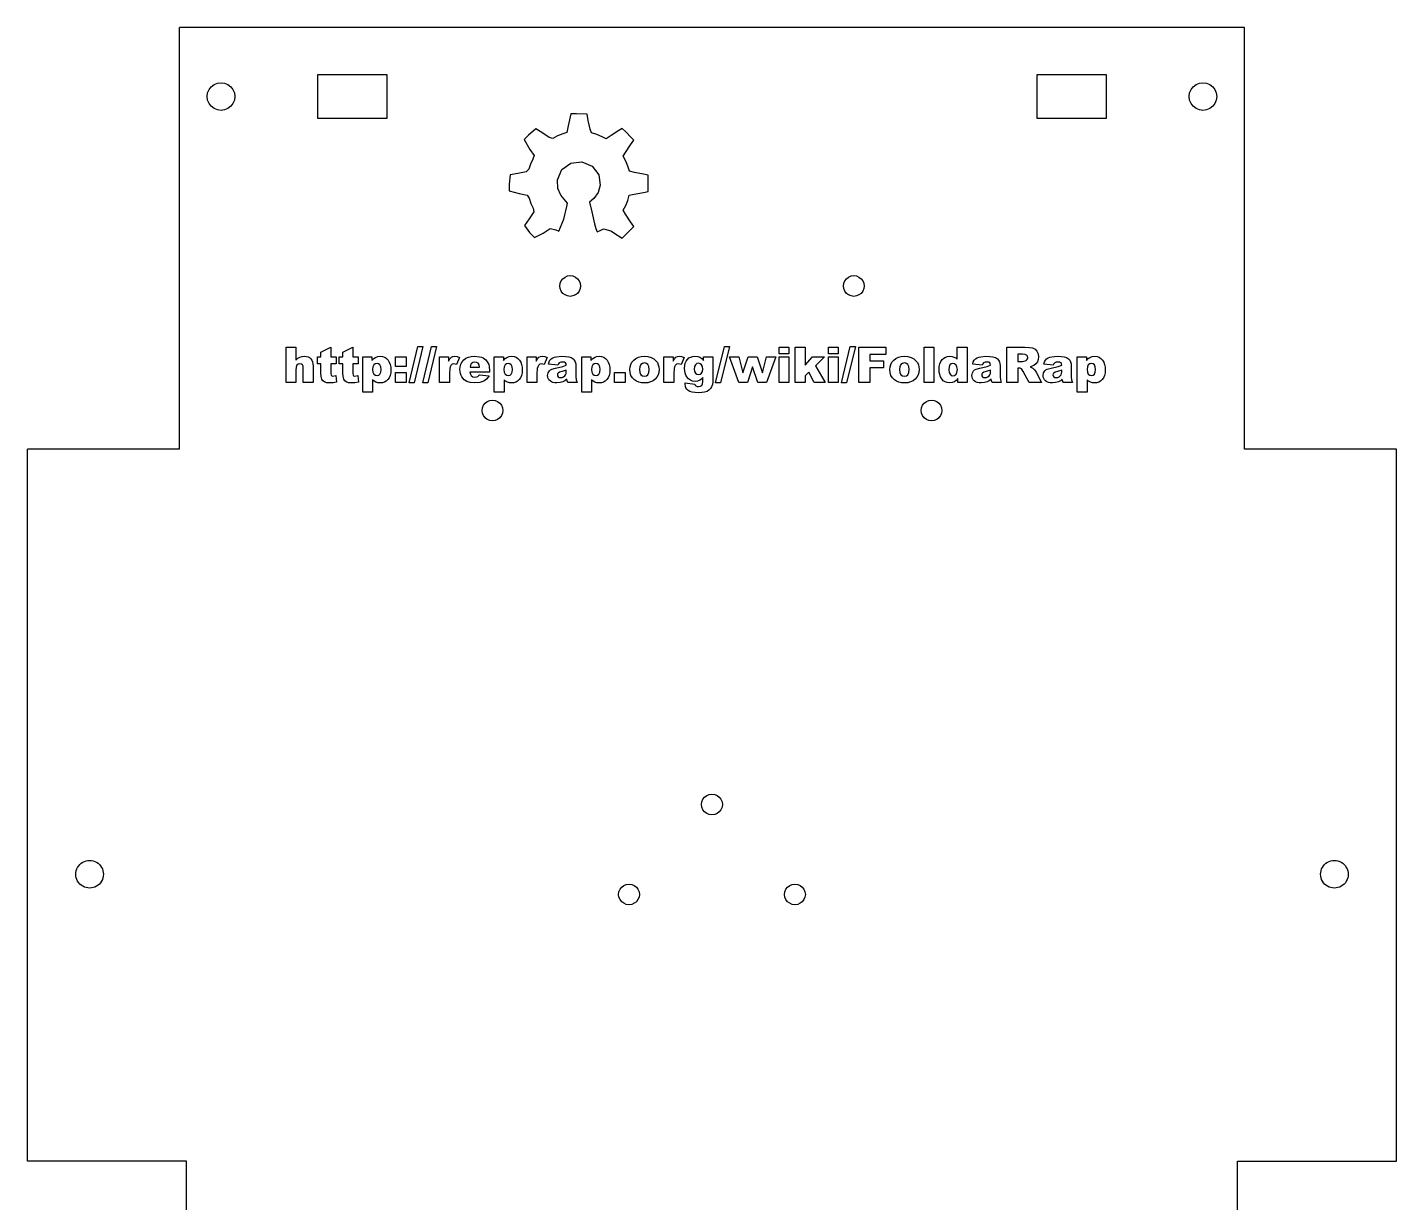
# Model space of a CAD drawing. Extents: x -358 to 339, y -165 to 175.
# Drawn here: x 140.5 to 338.5, y 4.8 to 174.8 of the extents above; entities that cross this region are included whole.
import ezdxf

# ---------------------------------------------------------------- set-up
doc = ezdxf.new("R2010")
doc.units = 0
doc.header["$MEASUREMENT"] = 0
doc.layers.get('0').update_dxf_attribs({"linetype": 'CONTINUOUS'})

msp = doc.modelspace()

# ---------------------------------------------------------------- linework, layer by layer
for p, q in [((316.53, 174.83), (162.53, 174.83)), ((162.53, 113.83), (162.53, 174.83)), ((316.53, 113.83), (316.53, 174.83)), ((167.12, 166.25), (167.53, 166.56)), ((167.53, 166.56), (168.01, 166.76)), ((168.01, 166.76), (168.53, 166.83)), ((168.53, 166.83), (169.05, 166.76)), ((169.05, 166.76), (169.53, 166.56)), ((169.53, 166.56), (169.95, 166.25)), ((182.53, 161.63), (182.53, 168.03)), ((182.53, 168.03), (192.53, 168.03)), ((192.53, 168.03), (192.53, 161.63)), ((286.53, 168.03), (296.53, 168.03)), ((286.53, 161.63), (286.53, 168.03)), ((296.53, 168.03), (296.53, 161.63)), ((309.12, 166.25), (309.53, 166.56)), ((309.53, 166.56), (310.01, 166.76)), ((310.01, 166.76), (310.53, 166.83)), ((310.53, 166.83), (311.05, 166.76)), ((311.05, 166.76), (311.53, 166.56)), ((311.53, 166.56), (311.95, 166.25)), ((166.53, 164.83), (166.6, 165.35)), ((166.6, 164.31), (166.53, 164.83)), ((166.6, 165.35), (166.8, 165.83)), ((166.8, 165.83), (167.12, 166.25)), ((169.95, 166.25), (170.26, 165.83)), ((170.26, 165.83), (170.46, 165.35)), ((170.46, 165.35), (170.53, 164.83)), ((170.53, 164.83), (170.46, 164.31)), ((308.53, 164.83), (308.6, 165.35)), ((308.6, 164.31), (308.53, 164.83)), ((308.6, 165.35), (308.8, 165.83)), ((308.8, 165.83), (309.12, 166.25)), ((311.95, 166.25), (312.26, 165.83)), ((312.26, 165.83), (312.46, 165.35)), ((312.46, 165.35), (312.53, 164.83)), ((312.53, 164.83), (312.46, 164.31)), ((166.8, 163.83), (166.6, 164.31)), ((167.12, 163.42), (166.8, 163.83)), ((167.53, 163.1), (167.12, 163.42)), ((168.01, 162.9), (167.53, 163.1)), ((168.53, 162.83), (168.01, 162.9)), ((169.05, 162.9), (168.53, 162.83)), ((169.53, 163.1), (169.05, 162.9)), ((169.95, 163.42), (169.53, 163.1)), ((170.26, 163.83), (169.95, 163.42)), ((170.46, 164.31), (170.26, 163.83)), ((308.8, 163.83), (308.6, 164.31)), ((309.12, 163.42), (308.8, 163.83)), ((309.53, 163.1), (309.12, 163.42)), ((310.01, 162.9), (309.53, 163.1)), ((310.53, 162.83), (310.01, 162.9)), ((311.05, 162.9), (310.53, 162.83)), ((311.53, 163.1), (311.05, 162.9)), ((311.95, 163.42), (311.53, 163.1)), ((312.26, 163.83), (311.95, 163.42)), ((312.46, 164.31), (312.26, 163.83)), ((192.53, 161.63), (182.53, 161.63)), ((218.73, 160.61), (218.54, 159.65)), ((219.1, 162.33), (218.73, 160.61)), ((219.92, 162.33), (219.1, 162.33)), ((221.46, 162.29), (219.92, 162.33)), ((221.64, 161.38), (221.46, 162.29)), ((221.89, 160.1), (221.64, 161.38)), ((296.53, 161.63), (286.53, 161.63)), ((213, 159.22), (212.36, 158.59)), ((212.36, 158.59), (213.21, 157.19)), ((214.06, 160.18), (213, 159.22)), ((214.91, 159.61), (214.06, 160.18)), ((215.97, 158.9), (214.91, 159.61)), ((216.5, 158.78), (215.97, 158.9)), ((217.2, 159.14), (216.5, 158.78)), ((217.94, 159.43), (217.2, 159.14)), ((218.54, 159.65), (217.94, 159.43)), ((222.13, 159.56), (221.89, 160.1)), ((222.9, 159.32), (222.13, 159.56)), ((223.63, 159.01), (222.9, 159.32)), ((224.23, 158.69), (223.63, 159.01)), ((224.96, 159.18), (224.23, 158.69)), ((226.06, 159.91), (224.96, 159.18)), ((226.53, 160.22), (226.06, 159.91)), ((227.05, 159.7), (226.53, 160.22)), ((227.85, 158.9), (227.05, 159.7)), ((227.75, 157.85), (228.21, 158.53)), ((228.21, 158.53), (227.85, 158.9)), ((213.21, 157.19), (213.81, 156.3)), ((226.69, 156.18), (227.01, 156.74)), ((227.01, 156.74), (227.75, 157.85)), ((213.28, 155.05), (213.03, 154.3)), ((213.61, 155.77), (213.28, 155.05)), ((213.81, 156.3), (213.61, 155.77)), ((217.83, 154.25), (219.1, 155.19)), ((219.1, 155.19), (220.73, 155.38)), ((220.73, 155.38), (222.19, 154.75)), ((222.19, 154.75), (223.15, 153.5)), ((227.06, 155.48), (226.69, 156.18)), ((227.36, 154.75), (227.06, 155.48)), ((227.58, 154.01), (227.36, 154.75)), ((210.34, 153.49), (210.21, 152.17)), ((211.43, 153.7), (210.34, 153.49)), ((212.65, 153.94), (211.43, 153.7)), ((213.03, 154.3), (212.65, 153.94)), ((217.18, 152.79), (217.83, 154.25)), ((217.24, 151.52), (217.18, 152.79)), ((223.15, 153.5), (223.38, 152)), ((228.34, 153.86), (227.58, 154.01)), ((229.65, 153.6), (228.34, 153.86)), ((230.32, 153.47), (229.65, 153.6)), ((230.32, 152.83), (230.32, 153.47)), ((230.32, 151.69), (230.32, 152.83)), ((210.21, 152.17), (210.21, 151.2)), ((210.21, 151.2), (211.67, 150.79)), ((211.67, 150.79), (212.8, 150.56)), ((212.8, 150.56), (213.08, 150.11)), ((217.68, 150.54), (217.24, 151.52)), ((218.66, 149.42), (217.68, 150.54)), ((223.08, 150.94), (222.46, 150.07)), ((223.38, 152), (223.08, 150.94)), ((227.35, 149.8), (227.57, 150.54)), ((227.57, 150.54), (228.3, 150.69)), ((228.3, 150.69), (229.61, 150.95)), ((229.61, 150.95), (230.32, 151.09)), ((230.32, 151.09), (230.32, 151.69)), ((213.08, 150.11), (213.35, 149.37)), ((213.35, 149.37), (213.69, 148.66)), ((213.69, 148.66), (213.75, 148.16)), ((218.1, 147.07), (218.54, 148.92)), ((218.54, 148.92), (218.66, 149.42)), ((222.46, 150.07), (221.8, 149.56)), ((221.8, 149.56), (222.14, 148.14)), ((226.68, 148.38), (227.05, 149.07)), ((227.05, 149.07), (227.35, 149.8)), ((213.09, 147.16), (212.43, 146.17)), ((213.75, 148.16), (213.09, 147.16)), ((217.4, 145.35), (218.1, 147.07)), ((222.14, 148.14), (222.56, 146.42)), ((227.02, 147.8), (226.68, 148.38)), ((227.77, 146.69), (227.02, 147.8)), ((228.22, 146.02), (227.77, 146.69)), ((212.43, 146.17), (213.15, 145.17)), ((213.15, 145.17), (213.87, 144.45)), ((213.87, 144.45), (215.13, 145.07)), ((215.13, 145.07), (216.14, 145.75)), ((216.14, 145.75), (216.96, 145.55)), ((216.96, 145.55), (217.4, 145.35)), ((222.56, 146.42), (222.72, 145.75)), ((222.72, 145.75), (222.91, 145.26)), ((222.91, 145.26), (223.37, 145.45)), ((223.37, 145.45), (223.82, 145.67)), ((223.82, 145.67), (224.92, 145.4)), ((224.92, 145.4), (226.03, 144.66)), ((226.03, 144.66), (226.54, 144.33)), ((226.54, 144.33), (227.04, 144.83)), ((227.04, 144.83), (227.84, 145.63)), ((227.84, 145.63), (228.22, 146.02)), ((217.97, 138.48), (218.28, 138.72)), ((218.28, 138.72), (218.64, 138.87)), ((218.64, 138.87), (219.03, 138.92)), ((219.03, 138.92), (219.42, 138.87)), ((219.42, 138.87), (219.78, 138.72)), ((219.78, 138.72), (220.09, 138.48)), ((258.97, 138.48), (259.28, 138.72)), ((259.28, 138.72), (259.64, 138.87)), ((259.64, 138.87), (260.03, 138.92)), ((260.03, 138.92), (260.42, 138.87)), ((260.42, 138.87), (260.78, 138.72)), ((260.78, 138.72), (261.09, 138.48)), ((217.53, 137.42), (217.58, 137.81)), ((217.58, 137.04), (217.53, 137.42)), ((217.58, 137.81), (217.73, 138.17)), ((217.73, 136.67), (217.58, 137.04)), ((217.73, 138.17), (217.97, 138.48)), ((217.97, 136.36), (217.73, 136.67)), ((220.09, 138.48), (220.33, 138.17)), ((220.33, 136.67), (220.09, 136.36)), ((220.33, 138.17), (220.48, 137.81)), ((220.48, 137.04), (220.33, 136.67)), ((220.48, 137.81), (220.53, 137.42)), ((220.53, 137.42), (220.48, 137.04)), ((258.53, 137.42), (258.58, 137.81)), ((258.58, 137.04), (258.53, 137.42)), ((258.58, 137.81), (258.73, 138.17)), ((258.73, 136.67), (258.58, 137.04)), ((258.73, 138.17), (258.97, 138.48)), ((258.97, 136.36), (258.73, 136.67)), ((261.09, 138.48), (261.33, 138.17)), ((261.33, 136.67), (261.09, 136.36)), ((261.33, 138.17), (261.48, 137.81)), ((261.48, 137.04), (261.33, 136.67)), ((261.48, 137.81), (261.53, 137.42)), ((261.53, 137.42), (261.48, 137.04)), ((218.28, 136.13), (217.97, 136.36)), ((218.64, 135.98), (218.28, 136.13)), ((219.03, 135.92), (218.64, 135.98)), ((219.42, 135.98), (219.03, 135.92)), ((219.78, 136.13), (219.42, 135.98)), ((220.09, 136.36), (219.78, 136.13)), ((259.28, 136.13), (258.97, 136.36)), ((259.64, 135.98), (259.28, 136.13)), ((260.03, 135.92), (259.64, 135.98)), ((260.42, 135.98), (260.03, 135.92)), ((260.78, 136.13), (260.42, 135.98)), ((261.09, 136.36), (260.78, 136.13)), ((177.95, 128.58), (179.36, 128.58)), ((177.95, 123.48), (177.95, 128.58)), ((179.36, 128.58), (179.36, 126.7)), ((179.36, 126.7), (179.65, 126.96)), ((179.65, 126.96), (179.94, 127.13)), ((179.94, 127.13), (180.25, 127.23)), ((180.25, 127.23), (180.61, 127.26)), ((180.61, 127.26), (180.89, 127.24)), ((180.89, 127.24), (181.13, 127.17)), ((181.13, 127.17), (181.34, 127.06)), ((181.34, 127.06), (181.52, 126.91)), ((181.52, 126.91), (181.67, 126.71)), ((182.47, 126.14), (182.47, 127.18)), ((182.47, 127.18), (182.99, 127.18)), ((182.99, 127.86), (184.41, 128.58)), ((182.99, 127.18), (182.99, 127.86)), ((184.41, 128.58), (184.41, 127.18)), ((184.41, 127.18), (185.19, 127.18)), ((185.19, 127.18), (185.19, 126.14)), ((185.63, 126.14), (185.63, 127.18)), ((185.63, 127.18), (186.15, 127.18)), ((186.15, 127.86), (187.57, 128.58)), ((186.15, 127.18), (186.15, 127.86)), ((187.57, 128.58), (187.57, 127.18)), ((187.57, 127.18), (188.35, 127.18)), ((188.35, 127.18), (188.35, 126.14)), ((189.03, 122.08), (189.03, 127.18)), ((189.03, 127.18), (190.36, 127.18)), ((190.36, 127.18), (190.36, 126.63)), ((190.36, 126.63), (190.62, 126.92)), ((190.62, 126.92), (190.86, 127.1)), ((190.86, 127.1), (191.19, 127.22)), ((191.19, 127.22), (191.55, 127.26)), ((191.55, 127.26), (191.9, 127.23)), ((191.9, 127.23), (192.2, 127.12)), ((192.2, 127.12), (192.47, 126.94)), ((192.47, 126.94), (192.69, 126.69)), ((193.78, 127.18), (195.29, 127.18)), ((193.78, 125.76), (193.78, 127.18)), ((195.29, 127.18), (195.29, 125.76)), ((195.73, 123.4), (197, 128.67)), ((197.72, 128.67), (196.44, 123.4)), ((197, 128.67), (197.72, 128.67)), ((197.71, 123.4), (198.98, 128.67)), ((199.7, 128.67), (198.42, 123.4)), ((198.98, 128.67), (199.7, 128.67)), ((200.12, 127.18), (201.45, 127.18)), ((200.12, 123.48), (200.12, 127.18)), ((201.45, 127.18), (201.45, 126.57)), ((201.45, 126.57), (201.64, 126.9)), ((201.64, 126.9), (201.84, 127.11)), ((201.84, 127.11), (202.07, 127.22)), ((202.07, 127.22), (202.35, 127.26)), ((202.35, 127.26), (202.67, 127.21)), ((203.03, 127.07), (202.59, 126.06)), ((202.67, 127.21), (203.03, 127.07)), ((203.41, 126.44), (203.65, 126.73)), ((203.65, 126.73), (203.95, 126.96)), ((203.95, 126.96), (204.31, 127.13)), ((204.31, 127.13), (204.72, 127.23)), ((204.72, 127.23), (205.18, 127.26)), ((205.18, 127.26), (205.89, 127.2)), ((205.89, 127.2), (206.18, 127.13)), ((206.18, 127.13), (206.43, 127.02)), ((206.43, 127.02), (206.84, 126.73)), ((206.84, 126.73), (207.13, 126.33)), ((208.03, 122.08), (208.03, 127.18)), ((208.03, 127.18), (209.36, 127.18)), ((209.36, 127.18), (209.36, 126.63)), ((209.36, 126.63), (209.62, 126.92)), ((209.62, 126.92), (209.86, 127.1)), ((209.86, 127.1), (210.19, 127.22)), ((210.19, 127.22), (210.55, 127.26)), ((210.55, 127.26), (210.9, 127.23)), ((210.9, 127.23), (211.2, 127.12)), ((211.2, 127.12), (211.47, 126.94)), ((211.47, 126.94), (211.69, 126.69)), ((212.79, 127.18), (214.12, 127.18)), ((212.79, 123.48), (212.79, 127.18)), ((214.12, 127.18), (214.12, 126.57)), ((214.12, 126.57), (214.31, 126.9)), ((214.31, 126.9), (214.51, 127.11)), ((214.51, 127.11), (214.74, 127.22)), ((214.74, 127.22), (215.01, 127.26)), ((215.01, 127.26), (215.34, 127.21)), ((215.7, 127.07), (215.26, 126.06)), ((215.34, 127.21), (215.7, 127.07)), ((216.1, 126.68), (216.27, 126.87)), ((216.27, 126.87), (216.51, 127.04)), ((216.51, 127.04), (216.74, 127.13)), ((216.74, 127.13), (217.05, 127.2)), ((217.05, 127.2), (217.79, 127.26)), ((217.79, 127.26), (218.36, 127.24)), ((218.36, 127.24), (218.81, 127.19)), ((218.81, 127.19), (219.16, 127.08)), ((219.16, 127.08), (219.45, 126.89)), ((219.45, 126.89), (219.61, 126.7)), ((220.7, 122.08), (220.7, 127.18)), ((220.7, 127.18), (222.02, 127.18)), ((222.02, 127.18), (222.02, 126.63)), ((222.02, 126.63), (222.29, 126.92)), ((222.29, 126.92), (222.53, 127.1)), ((222.53, 127.1), (222.85, 127.22)), ((222.85, 127.22), (223.21, 127.26)), ((223.21, 127.26), (223.56, 127.23)), ((223.56, 127.23), (223.87, 127.12)), ((223.87, 127.12), (224.13, 126.94)), ((224.13, 126.94), (224.36, 126.69)), ((228.21, 126.71), (228.52, 126.95)), ((228.52, 126.95), (228.88, 127.12)), ((228.88, 127.12), (229.29, 127.23)), ((229.29, 127.23), (229.75, 127.26)), ((229.75, 127.26), (230.27, 127.22)), ((230.27, 127.22), (230.73, 127.1)), ((230.73, 127.1), (231.11, 126.9)), ((231.11, 126.9), (231.43, 126.62)), ((232.58, 127.18), (233.91, 127.18)), ((232.58, 123.48), (232.58, 127.18)), ((233.91, 127.18), (233.91, 126.57)), ((233.91, 126.57), (234.1, 126.9)), ((234.1, 126.9), (234.3, 127.11)), ((234.3, 127.11), (234.53, 127.22)), ((234.53, 127.22), (234.8, 127.26)), ((234.8, 127.26), (235.13, 127.21)), ((235.49, 127.07), (235.05, 126.06)), ((235.13, 127.21), (235.49, 127.07)), ((235.79, 126.56), (235.97, 126.81)), ((235.97, 126.81), (236.2, 127.01)), ((236.2, 127.01), (236.45, 127.15)), ((236.45, 127.15), (236.74, 127.23)), ((236.74, 127.23), (237.07, 127.26)), ((237.07, 127.26), (237.46, 127.22)), ((237.46, 127.22), (237.78, 127.12)), ((237.78, 127.12), (238.05, 126.92)), ((238.05, 126.92), (238.3, 126.63)), ((238.3, 127.18), (239.63, 127.18)), ((238.3, 126.63), (238.3, 127.18)), ((239.63, 127.18), (239.63, 123.69)), ((240.06, 123.4), (241.33, 128.67)), ((242.05, 128.67), (240.77, 123.4)), ((241.33, 128.67), (242.05, 128.67)), ((242.05, 127.18), (243.42, 127.18)), ((243.42, 123.48), (242.05, 127.18)), ((243.42, 127.18), (244.01, 124.85)), ((244.01, 124.85), (244.76, 127.18)), ((244.76, 127.18), (246.04, 127.18)), ((246.04, 127.18), (246.82, 124.85)), ((246.82, 124.85), (247.41, 127.18)), ((247.41, 127.18), (248.77, 127.18)), ((248.77, 127.18), (247.41, 123.48)), ((249.24, 128.58), (250.65, 128.58)), ((249.24, 127.62), (249.24, 128.58)), ((250.65, 127.62), (249.24, 127.62)), ((249.24, 127.18), (250.65, 127.18)), ((249.24, 123.48), (249.24, 127.18)), ((250.65, 128.58), (250.65, 127.62)), ((250.65, 127.18), (250.65, 123.48)), ((251.56, 128.58), (253.01, 128.58)), ((251.56, 123.48), (251.56, 128.58)), ((253.01, 128.58), (253.01, 125.95)), ((253.01, 125.95), (254.06, 127.18)), ((254.06, 127.18), (255.81, 127.18)), ((255.81, 127.18), (254.48, 125.88)), ((256.36, 128.58), (257.78, 128.58)), ((256.36, 127.62), (256.36, 128.58)), ((257.78, 127.62), (256.36, 127.62)), ((256.36, 127.18), (257.78, 127.18)), ((256.36, 123.48), (256.36, 127.18)), ((257.78, 128.58), (257.78, 127.62)), ((257.78, 127.18), (257.78, 123.48)), ((258.26, 123.4), (259.53, 128.67)), ((260.26, 128.67), (258.97, 123.4)), ((259.53, 128.67), (260.26, 128.67)), ((260.76, 128.58), (264.66, 128.58)), ((260.76, 123.48), (260.76, 128.58)), ((264.66, 127.49), (262.35, 127.49)), ((262.35, 127.49), (262.35, 126.6)), ((264.66, 128.58), (264.66, 127.49)), ((265.81, 126.71), (266.12, 126.95)), ((266.12, 126.95), (266.48, 127.12)), ((266.48, 127.12), (266.89, 127.23)), ((266.89, 127.23), (267.35, 127.26)), ((267.35, 127.26), (267.87, 127.22)), ((267.87, 127.22), (268.33, 127.1)), ((268.33, 127.1), (268.71, 126.9)), ((268.71, 126.9), (269.03, 126.62)), ((270.22, 128.58), (271.63, 128.58)), ((270.22, 123.48), (270.22, 128.58)), ((271.63, 128.58), (271.63, 123.48)), ((272.61, 126.5), (272.8, 126.77)), ((272.8, 126.77), (273.04, 126.99)), ((273.04, 126.99), (273.3, 127.14)), ((273.3, 127.14), (273.6, 127.23)), ((273.6, 127.23), (273.92, 127.26)), ((273.92, 127.26), (274.24, 127.23)), ((274.24, 127.23), (274.52, 127.15)), ((274.52, 127.15), (274.77, 127.01)), ((274.77, 127.01), (275, 126.82)), ((275, 126.82), (275, 128.58)), ((275, 128.58), (276.43, 128.58)), ((276.43, 128.58), (276.43, 123.48)), ((277.45, 126.68), (277.63, 126.87)), ((277.63, 126.87), (277.87, 127.04)), ((277.87, 127.04), (278.1, 127.13)), ((278.1, 127.13), (278.4, 127.2)), ((278.4, 127.2), (279.14, 127.26)), ((279.14, 127.26), (279.71, 127.24)), ((279.71, 127.24), (280.16, 127.19)), ((280.16, 127.19), (280.52, 127.08)), ((280.52, 127.08), (280.8, 126.89)), ((280.8, 126.89), (280.97, 126.7)), ((282.16, 123.48), (282.16, 128.58)), ((282.16, 128.58), (284.78, 128.58)), ((283.74, 127.55), (283.74, 126.52)), ((284.43, 127.55), (283.74, 127.55)), ((284.8, 127.52), (284.43, 127.55)), ((284.78, 128.58), (285.43, 128.55)), ((285.02, 127.42), (284.8, 127.52)), ((284.97, 126.64), (285.08, 126.75)), ((285.14, 127.26), (285.02, 127.42)), ((285.08, 126.75), (285.15, 126.88)), ((285.18, 127.04), (285.14, 127.26)), ((285.15, 126.88), (285.18, 127.04)), ((285.43, 128.55), (285.9, 128.46)), ((285.9, 128.46), (286.25, 128.28)), ((286.25, 128.28), (286.52, 127.99)), ((286.52, 127.99), (286.7, 127.62)), ((286.72, 126.77), (286.58, 126.44)), ((286.7, 127.62), (286.76, 127.17)), ((286.76, 127.17), (286.72, 126.77)), ((287.74, 126.68), (287.92, 126.87)), ((287.92, 126.87), (288.16, 127.04)), ((288.16, 127.04), (288.39, 127.13)), ((288.39, 127.13), (288.69, 127.2)), ((288.69, 127.2), (289.43, 127.26)), ((289.43, 127.26), (290.01, 127.24)), ((290.01, 127.24), (290.46, 127.19)), ((290.46, 127.19), (290.81, 127.08)), ((290.81, 127.08), (291.1, 126.89)), ((291.1, 126.89), (291.26, 126.7)), ((292.34, 122.08), (292.34, 127.18)), ((292.34, 127.18), (293.67, 127.18)), ((293.67, 127.18), (293.67, 126.63)), ((293.67, 126.63), (293.93, 126.92)), ((293.93, 126.92), (294.17, 127.1)), ((294.17, 127.1), (294.5, 127.22)), ((294.5, 127.22), (294.86, 127.26)), ((294.86, 127.26), (295.21, 127.23)), ((295.21, 127.23), (295.52, 127.12)), ((295.52, 127.12), (295.78, 126.94)), ((295.78, 126.94), (296.01, 126.69)), ((179.4, 125.68), (179.36, 125.26)), ((179.36, 125.26), (179.36, 123.48)), ((179.52, 125.96), (179.4, 125.68)), ((179.71, 126.1), (179.52, 125.96)), ((179.94, 126.15), (179.71, 126.1)), ((180.15, 126.12), (179.94, 126.15)), ((180.3, 126.01), (180.15, 126.12)), ((180.4, 125.81), (180.3, 126.01)), ((180.43, 125.52), (180.4, 125.81)), ((180.43, 123.48), (180.43, 125.52)), ((181.67, 126.71), (181.77, 126.46)), ((181.77, 126.46), (181.83, 126.17)), ((181.83, 126.17), (181.86, 125.83)), ((181.86, 125.83), (181.86, 123.48)), ((182.99, 126.14), (182.47, 126.14)), ((182.99, 124.84), (182.99, 126.14)), ((183.02, 124.31), (182.99, 124.84)), ((185.19, 126.14), (184.41, 126.14)), ((184.41, 126.14), (184.41, 124.83)), ((184.41, 124.83), (184.45, 124.52)), ((186.15, 126.14), (185.63, 126.14)), ((186.15, 124.84), (186.15, 126.14)), ((186.18, 124.31), (186.15, 124.84)), ((188.35, 126.14), (187.57, 126.14)), ((187.57, 126.14), (187.57, 124.83)), ((187.57, 124.83), (187.62, 124.52)), ((190.5, 125.73), (190.45, 125.32)), ((190.45, 125.32), (190.5, 124.94)), ((190.63, 126.01), (190.5, 125.73)), ((190.5, 124.94), (190.64, 124.67)), ((190.84, 126.17), (190.63, 126.01)), ((191.09, 126.22), (190.84, 126.17)), ((191.32, 126.17), (191.09, 126.22)), ((191.51, 126.01), (191.32, 126.17)), ((191.64, 125.74), (191.51, 126.01)), ((191.52, 124.66), (191.64, 124.94)), ((191.68, 125.35), (191.64, 125.74)), ((191.64, 124.94), (191.68, 125.35)), ((192.69, 126.69), (192.87, 126.39)), ((192.87, 126.39), (193, 126.06)), ((193.07, 124.86), (192.99, 124.48)), ((193, 126.06), (193.07, 125.69)), ((193.07, 125.69), (193.1, 125.29)), ((193.1, 125.29), (193.07, 124.86)), ((195.29, 125.76), (193.78, 125.76)), ((193.78, 124.9), (195.29, 124.9)), ((193.78, 123.48), (193.78, 124.9)), ((195.29, 124.9), (195.29, 123.48)), ((201.6, 125.47), (201.55, 124.72)), ((201.67, 125.74), (201.6, 125.47)), ((201.77, 125.93), (201.67, 125.74)), ((201.95, 126.1), (201.77, 125.93)), ((202.2, 126.16), (201.95, 126.1)), ((202.59, 126.06), (202.2, 126.16)), ((203.09, 125.32), (203.13, 125.74)), ((203.16, 124.75), (203.09, 125.32)), ((203.13, 125.74), (203.23, 126.11)), ((203.25, 124.5), (203.16, 124.75)), ((203.23, 126.11), (203.41, 126.44)), ((204.53, 124.98), (204.6, 124.68)), ((207.37, 124.98), (204.53, 124.98)), ((204.6, 125.95), (204.54, 125.66)), ((204.54, 125.66), (205.93, 125.66)), ((204.7, 126.16), (204.6, 125.95)), ((204.94, 126.36), (204.7, 126.16)), ((205.24, 126.42), (204.94, 126.36)), ((205.5, 126.38), (205.24, 126.42)), ((205.71, 126.25), (205.5, 126.38)), ((205.86, 126.01), (205.71, 126.25)), ((205.93, 125.66), (205.86, 126.01)), ((207.13, 126.33), (207.24, 126.08)), ((207.24, 126.08), (207.31, 125.8)), ((207.31, 125.8), (207.37, 125.14)), ((207.37, 125.14), (207.37, 124.98)), ((209.5, 125.73), (209.45, 125.32)), ((209.45, 125.32), (209.5, 124.94)), ((209.63, 126.01), (209.5, 125.73)), ((209.5, 124.94), (209.63, 124.67)), ((209.83, 126.17), (209.63, 126.01)), ((210.08, 126.22), (209.83, 126.17)), ((210.31, 126.17), (210.08, 126.22)), ((210.51, 126.01), (210.31, 126.17)), ((210.64, 125.74), (210.51, 126.01)), ((210.51, 124.66), (210.64, 124.94)), ((210.68, 125.35), (210.64, 125.74)), ((210.64, 124.94), (210.68, 125.35)), ((211.69, 126.69), (211.87, 126.39)), ((211.87, 126.39), (212, 126.06)), ((212.07, 124.86), (211.99, 124.48)), ((212, 126.06), (212.07, 125.69)), ((212.07, 125.69), (212.1, 125.29)), ((212.1, 125.29), (212.07, 124.86)), ((214.27, 125.47), (214.21, 124.72)), ((214.34, 125.74), (214.27, 125.47)), ((214.43, 125.93), (214.34, 125.74)), ((214.62, 126.1), (214.43, 125.93)), ((214.86, 126.16), (214.62, 126.1)), ((215.26, 126.06), (214.86, 126.16)), ((215.76, 124.46), (215.83, 124.84)), ((215.83, 124.84), (216.01, 125.15)), ((215.88, 126.12), (215.97, 126.44)), ((217.23, 125.98), (215.88, 126.12)), ((215.97, 126.44), (216.1, 126.68)), ((216.01, 125.15), (216.16, 125.28)), ((216.16, 125.28), (216.36, 125.39)), ((216.36, 125.39), (216.92, 125.56)), ((216.92, 125.56), (217.96, 125.78)), ((217.3, 124.83), (217.21, 124.7)), ((217.33, 126.18), (217.23, 125.98)), ((217.5, 124.94), (217.3, 124.83)), ((217.45, 126.31), (217.33, 126.18)), ((217.67, 126.39), (217.45, 126.31)), ((217.85, 125.05), (217.5, 124.94)), ((217.97, 126.42), (217.67, 126.39)), ((218.46, 125.24), (217.85, 125.05)), ((217.96, 125.78), (218.46, 125.95)), ((218.2, 126.39), (217.97, 126.42)), ((218.35, 126.32), (218.2, 126.39)), ((218.43, 126.17), (218.35, 126.32)), ((218.37, 124.58), (218.44, 124.77)), ((218.46, 125.95), (218.43, 126.17)), ((218.44, 124.77), (218.46, 125.01)), ((218.46, 125.01), (218.46, 125.24)), ((219.61, 126.7), (219.74, 126.45)), ((219.74, 126.45), (219.82, 126.17)), ((219.82, 126.17), (219.84, 125.9)), ((219.84, 125.9), (219.84, 124.27)), ((222.16, 125.73), (222.12, 125.32)), ((222.12, 125.32), (222.16, 124.94)), ((222.3, 126.01), (222.16, 125.73)), ((222.16, 124.94), (222.3, 124.67)), ((222.5, 126.17), (222.3, 126.01)), ((222.75, 126.22), (222.5, 126.17)), ((222.98, 126.17), (222.75, 126.22)), ((223.17, 126.01), (222.98, 126.17)), ((223.3, 125.74), (223.17, 126.01)), ((223.18, 124.66), (223.31, 124.94)), ((223.35, 125.35), (223.3, 125.74)), ((223.31, 124.94), (223.35, 125.35)), ((224.36, 126.69), (224.54, 126.39)), ((224.54, 126.39), (224.66, 126.06)), ((224.74, 124.86), (224.65, 124.48)), ((224.66, 126.06), (224.74, 125.69)), ((224.74, 125.69), (224.76, 125.29)), ((224.76, 125.29), (224.74, 124.86)), ((225.45, 124.9), (226.96, 124.9)), ((225.45, 123.48), (225.45, 124.9)), ((226.96, 124.9), (226.96, 123.48)), ((227.64, 125.32), (227.68, 125.72)), ((227.68, 124.89), (227.64, 125.32)), ((227.68, 125.72), (227.78, 126.09)), ((227.81, 124.5), (227.68, 124.89)), ((227.78, 126.09), (227.96, 126.42)), ((227.96, 126.42), (228.21, 126.71)), ((229.11, 125.75), (229.06, 125.32)), ((229.06, 125.32), (229.11, 124.89)), ((229.26, 126.05), (229.11, 125.75)), ((229.11, 124.89), (229.26, 124.59)), ((229.49, 126.23), (229.26, 126.05)), ((229.77, 126.29), (229.49, 126.23)), ((230.04, 126.23), (229.77, 126.29)), ((230.26, 126.05), (230.04, 126.23)), ((230.41, 125.76), (230.26, 126.05)), ((230.27, 124.59), (230.41, 124.89)), ((230.46, 125.34), (230.41, 125.76)), ((230.41, 124.89), (230.46, 125.34)), ((231.43, 126.62), (231.63, 126.34)), ((231.63, 126.34), (231.77, 126.04)), ((231.85, 124.93), (231.74, 124.57)), ((231.77, 126.04), (231.86, 125.71)), ((231.89, 125.34), (231.85, 124.93)), ((231.86, 125.71), (231.89, 125.34)), ((234.06, 125.47), (234, 124.72)), ((234.13, 125.74), (234.06, 125.47)), ((234.22, 125.93), (234.13, 125.74)), ((234.41, 126.1), (234.22, 125.93)), ((234.65, 126.16), (234.41, 126.1)), ((235.05, 126.06), (234.65, 126.16)), ((235.56, 125.49), (235.58, 125.9)), ((235.58, 125.14), (235.56, 125.49)), ((235.58, 125.9), (235.66, 126.25)), ((235.64, 124.81), (235.58, 125.14)), ((235.74, 124.53), (235.64, 124.81)), ((235.66, 126.25), (235.79, 126.56)), ((237.01, 125.78), (236.97, 125.39)), ((236.97, 125.39), (237.01, 125.04)), ((237.13, 126.04), (237.01, 125.78)), ((237.01, 125.04), (237.14, 124.79)), ((237.32, 126.19), (237.13, 126.04)), ((237.14, 124.79), (237.34, 124.65)), ((237.56, 126.24), (237.32, 126.19)), ((237.81, 126.18), (237.56, 126.24)), ((238.02, 126.02), (237.81, 126.18)), ((237.83, 124.65), (238.03, 124.8)), ((238.16, 125.76), (238.02, 126.02)), ((238.03, 124.8), (238.16, 125.05)), ((238.21, 125.4), (238.16, 125.76)), ((238.16, 125.05), (238.21, 125.4)), ((245.41, 125.71), (244.68, 123.48)), ((246.15, 123.48), (245.41, 125.71)), ((253.54, 124.96), (253.01, 124.44)), ((254.29, 123.48), (253.54, 124.96)), ((254.48, 125.88), (255.88, 123.48)), ((262.35, 126.6), (264.32, 126.6)), ((264.32, 125.57), (262.35, 125.57)), ((262.35, 125.57), (262.35, 123.48)), ((264.32, 126.6), (264.32, 125.57)), ((265.24, 125.32), (265.28, 125.72)), ((265.28, 124.89), (265.24, 125.32)), ((265.28, 125.72), (265.38, 126.09)), ((265.41, 124.5), (265.28, 124.89)), ((265.38, 126.09), (265.56, 126.42)), ((265.56, 126.42), (265.81, 126.71)), ((266.71, 125.75), (266.66, 125.32)), ((266.66, 125.32), (266.71, 124.89)), ((266.86, 126.05), (266.71, 125.75)), ((266.71, 124.89), (266.86, 124.59)), ((267.09, 126.23), (266.86, 126.05)), ((267.37, 126.29), (267.09, 126.23)), ((267.64, 126.23), (267.37, 126.29)), ((267.86, 126.05), (267.64, 126.23)), ((268.01, 125.76), (267.86, 126.05)), ((267.87, 124.59), (268.01, 124.89)), ((268.06, 125.34), (268.01, 125.76)), ((268.01, 124.89), (268.06, 125.34)), ((269.03, 126.62), (269.23, 126.34)), ((269.23, 126.34), (269.37, 126.04)), ((269.45, 124.93), (269.34, 124.57)), ((269.37, 126.04), (269.46, 125.71)), ((269.48, 125.34), (269.45, 124.93)), ((269.46, 125.71), (269.48, 125.34)), ((272.36, 125.37), (272.39, 125.8)), ((272.39, 124.97), (272.36, 125.37)), ((272.39, 125.8), (272.47, 126.18)), ((272.46, 124.61), (272.39, 124.97)), ((272.47, 126.18), (272.61, 126.5)), ((273.82, 125.72), (273.78, 125.31)), ((273.78, 125.31), (273.82, 124.92)), ((273.94, 126), (273.82, 125.72)), ((273.82, 124.92), (273.95, 124.65)), ((274.13, 126.15), (273.94, 126)), ((274.36, 126.2), (274.13, 126.15)), ((274.62, 126.15), (274.36, 126.2)), ((274.82, 125.99), (274.62, 126.15)), ((274.96, 125.72), (274.82, 125.99)), ((274.83, 124.65), (274.96, 124.93)), ((275.01, 125.34), (274.96, 125.72)), ((274.96, 124.93), (275.01, 125.34)), ((277.12, 124.46), (277.18, 124.84)), ((277.18, 124.84), (277.36, 125.15)), ((277.23, 126.12), (277.32, 126.44)), ((278.58, 125.98), (277.23, 126.12)), ((277.32, 126.44), (277.45, 126.68)), ((277.36, 125.15), (277.51, 125.28)), ((277.51, 125.28), (277.72, 125.39)), ((277.72, 125.39), (278.28, 125.56)), ((278.28, 125.56), (279.31, 125.78)), ((278.65, 124.83), (278.57, 124.7)), ((278.68, 126.18), (278.58, 125.98)), ((278.85, 124.94), (278.65, 124.83)), ((278.8, 126.31), (278.68, 126.18)), ((279.02, 126.39), (278.8, 126.31)), ((279.2, 125.05), (278.85, 124.94)), ((279.32, 126.42), (279.02, 126.39)), ((279.81, 125.24), (279.2, 125.05)), ((279.31, 125.78), (279.81, 125.95)), ((279.55, 126.39), (279.32, 126.42)), ((279.7, 126.32), (279.55, 126.39)), ((279.78, 126.17), (279.7, 126.32)), ((279.72, 124.58), (279.79, 124.77)), ((279.81, 125.95), (279.78, 126.17)), ((279.79, 124.77), (279.81, 125.01)), ((279.81, 125.01), (279.81, 125.24)), ((280.97, 126.7), (281.09, 126.45)), ((281.09, 126.45), (281.17, 126.17)), ((281.17, 126.17), (281.19, 125.9)), ((281.19, 125.9), (281.19, 124.27)), ((283.74, 126.52), (284.41, 126.52)), ((283.88, 125.55), (283.74, 125.55)), ((283.74, 125.55), (283.74, 123.48)), ((284.08, 125.52), (283.88, 125.55)), ((284.27, 125.44), (284.08, 125.52)), ((284.4, 125.29), (284.27, 125.44)), ((284.55, 125.04), (284.4, 125.29)), ((284.41, 126.52), (284.82, 126.59)), ((285.39, 123.48), (284.55, 125.04)), ((284.82, 126.59), (284.97, 126.64)), ((285.84, 125.82), (285.53, 125.73)), ((285.53, 125.73), (285.94, 125.55)), ((286.08, 125.94), (285.84, 125.82)), ((285.94, 125.55), (286.19, 125.28)), ((286.36, 126.16), (286.08, 125.94)), ((286.19, 125.28), (286.41, 124.96)), ((286.58, 126.44), (286.36, 126.16)), ((286.41, 124.96), (287.17, 123.48)), ((287.41, 124.46), (287.47, 124.84)), ((287.47, 124.84), (287.66, 125.15)), ((287.52, 126.12), (287.62, 126.44)), ((288.88, 125.98), (287.52, 126.12)), ((287.62, 126.44), (287.74, 126.68)), ((287.66, 125.15), (287.81, 125.28)), ((287.81, 125.28), (288.01, 125.39)), ((288.01, 125.39), (288.57, 125.56)), ((288.57, 125.56), (289.6, 125.78)), ((288.95, 124.83), (288.86, 124.7)), ((288.97, 126.18), (288.88, 125.98)), ((289.14, 124.94), (288.95, 124.83)), ((289.09, 126.31), (288.97, 126.18)), ((289.31, 126.39), (289.09, 126.31)), ((289.49, 125.05), (289.14, 124.94)), ((289.62, 126.42), (289.31, 126.39)), ((290.1, 125.24), (289.49, 125.05)), ((289.6, 125.78), (290.1, 125.95)), ((289.85, 126.39), (289.62, 126.42)), ((290, 126.32), (289.85, 126.39)), ((290.08, 126.17), (290, 126.32)), ((290.02, 124.58), (290.08, 124.77)), ((290.1, 125.95), (290.08, 126.17)), ((290.08, 124.77), (290.1, 125.01)), ((290.1, 125.01), (290.1, 125.24)), ((291.26, 126.7), (291.38, 126.45)), ((291.38, 126.45), (291.46, 126.17)), ((291.46, 126.17), (291.49, 125.9)), ((291.49, 125.9), (291.49, 124.27)), ((293.81, 125.73), (293.76, 125.32)), ((293.76, 125.32), (293.81, 124.94)), ((293.94, 126.01), (293.81, 125.73)), ((293.81, 124.94), (293.95, 124.67)), ((294.15, 126.17), (293.94, 126.01)), ((294.4, 126.22), (294.15, 126.17)), ((294.63, 126.17), (294.4, 126.22)), ((294.82, 126.01), (294.63, 126.17)), ((294.95, 125.74), (294.82, 126.01)), ((294.83, 124.66), (294.95, 124.94)), ((295, 125.35), (294.95, 125.74)), ((294.95, 124.94), (295, 125.35)), ((296.01, 126.69), (296.18, 126.39)), ((296.18, 126.39), (296.31, 126.06)), ((296.38, 124.86), (296.3, 124.48)), ((296.31, 126.06), (296.39, 125.69)), ((296.41, 125.29), (296.38, 124.86)), ((296.39, 125.69), (296.41, 125.29)), ((179.36, 123.48), (177.95, 123.48)), ((181.86, 123.48), (180.43, 123.48)), ((183.11, 123.95), (183.02, 124.31)), ((183.26, 123.71), (183.11, 123.95)), ((183.48, 123.54), (183.26, 123.71)), ((183.8, 123.43), (183.48, 123.54)), ((184.26, 123.4), (183.8, 123.43)), ((184.73, 123.43), (184.26, 123.4)), ((184.45, 124.52), (184.55, 124.43)), ((184.55, 124.43), (184.7, 124.4)), ((184.7, 124.4), (185.14, 124.49)), ((185.24, 123.51), (184.73, 123.43)), ((185.14, 124.49), (185.24, 123.51)), ((186.27, 123.95), (186.18, 124.31)), ((186.42, 123.71), (186.27, 123.95)), ((186.64, 123.54), (186.42, 123.71)), ((186.96, 123.43), (186.64, 123.54)), ((187.42, 123.4), (186.96, 123.43)), ((187.9, 123.43), (187.42, 123.4)), ((187.62, 124.52), (187.71, 124.43)), ((187.71, 124.43), (187.86, 124.4)), ((187.86, 124.4), (188.3, 124.49)), ((188.4, 123.51), (187.9, 123.43)), ((188.3, 124.49), (188.4, 123.51)), ((190.46, 123.84), (190.46, 122.08)), ((190.69, 123.65), (190.46, 123.84)), ((190.64, 124.67), (190.85, 124.51)), ((190.94, 123.51), (190.69, 123.65)), ((190.85, 124.51), (191.1, 124.46)), ((191.23, 123.43), (190.94, 123.51)), ((191.1, 124.46), (191.33, 124.51)), ((191.54, 123.4), (191.23, 123.43)), ((191.33, 124.51), (191.52, 124.66)), ((191.86, 123.43), (191.54, 123.4)), ((192.16, 123.52), (191.86, 123.43)), ((192.42, 123.67), (192.16, 123.52)), ((192.66, 123.89), (192.42, 123.67)), ((192.85, 124.16), (192.66, 123.89)), ((192.99, 124.48), (192.85, 124.16)), ((195.29, 123.48), (193.78, 123.48)), ((196.44, 123.4), (195.73, 123.4)), ((198.42, 123.4), (197.71, 123.4)), ((201.55, 123.48), (200.12, 123.48)), ((201.55, 124.72), (201.55, 123.48)), ((203.37, 124.26), (203.25, 124.5)), ((203.68, 123.87), (203.37, 124.26)), ((204.07, 123.61), (203.68, 123.87)), ((204.57, 123.45), (204.07, 123.61)), ((205.22, 123.4), (204.57, 123.45)), ((204.6, 124.68), (204.72, 124.47)), ((204.72, 124.47), (204.96, 124.29)), ((204.96, 124.29), (205.25, 124.23)), ((205.97, 123.46), (205.22, 123.4)), ((205.25, 124.23), (205.46, 124.26)), ((205.46, 124.26), (205.65, 124.34)), ((205.65, 124.34), (205.9, 124.57)), ((205.9, 124.57), (207.29, 124.44)), ((206.27, 123.54), (205.97, 123.46)), ((206.52, 123.64), (206.27, 123.54)), ((206.74, 123.78), (206.52, 123.64)), ((206.94, 123.96), (206.74, 123.78)), ((207.29, 124.44), (206.94, 123.96)), ((209.69, 123.65), (209.46, 123.84)), ((209.46, 123.84), (209.46, 122.08)), ((209.63, 124.67), (209.84, 124.51)), ((209.94, 123.51), (209.69, 123.65)), ((209.84, 124.51), (210.1, 124.46)), ((210.23, 123.43), (209.94, 123.51)), ((210.1, 124.46), (210.33, 124.51)), ((210.54, 123.4), (210.23, 123.43)), ((210.33, 124.51), (210.51, 124.66)), ((210.86, 123.43), (210.54, 123.4)), ((211.16, 123.52), (210.86, 123.43)), ((211.42, 123.67), (211.16, 123.52)), ((211.66, 123.89), (211.42, 123.67)), ((211.85, 124.16), (211.66, 123.89)), ((211.99, 124.48), (211.85, 124.16)), ((214.21, 123.48), (212.79, 123.48)), ((214.21, 124.72), (214.21, 123.48)), ((215.79, 124.25), (215.76, 124.46)), ((215.85, 124.05), (215.79, 124.25)), ((215.96, 123.87), (215.85, 124.05)), ((216.11, 123.71), (215.96, 123.87)), ((216.3, 123.57), (216.11, 123.71)), ((216.53, 123.48), (216.3, 123.57)), ((216.8, 123.42), (216.53, 123.48)), ((217.11, 123.4), (216.8, 123.42)), ((217.58, 123.44), (217.11, 123.4)), ((217.21, 124.7), (217.18, 124.57)), ((217.18, 124.57), (217.21, 124.41)), ((217.21, 124.41), (217.3, 124.29)), ((217.3, 124.29), (217.44, 124.21)), ((217.44, 124.21), (217.64, 124.19)), ((217.98, 123.55), (217.58, 123.44)), ((217.64, 124.19), (217.87, 124.21)), ((217.87, 124.21), (218.08, 124.3)), ((218.26, 123.71), (217.98, 123.55)), ((218.08, 124.3), (218.26, 124.43)), ((218.26, 124.43), (218.37, 124.58)), ((218.54, 123.94), (218.26, 123.71)), ((218.59, 123.7), (218.54, 123.94)), ((218.69, 123.48), (218.59, 123.7)), ((220.02, 123.48), (218.69, 123.48)), ((219.84, 124.27), (219.87, 123.86)), ((219.87, 123.86), (220.02, 123.48)), ((222.35, 123.65), (222.13, 123.84)), ((222.13, 123.84), (222.13, 122.08)), ((222.3, 124.67), (222.51, 124.51)), ((222.61, 123.51), (222.35, 123.65)), ((222.51, 124.51), (222.77, 124.46)), ((222.89, 123.43), (222.61, 123.51)), ((222.77, 124.46), (222.99, 124.51)), ((223.21, 123.4), (222.89, 123.43)), ((222.99, 124.51), (223.18, 124.66)), ((223.53, 123.43), (223.21, 123.4)), ((223.82, 123.52), (223.53, 123.43)), ((224.09, 123.67), (223.82, 123.52)), ((224.32, 123.89), (224.09, 123.67)), ((224.52, 124.16), (224.32, 123.89)), ((224.65, 124.48), (224.52, 124.16)), ((226.96, 123.48), (225.45, 123.48)), ((228.02, 124.15), (227.81, 124.5)), ((228.32, 123.85), (228.02, 124.15)), ((228.61, 123.65), (228.32, 123.85)), ((228.95, 123.51), (228.61, 123.65)), ((229.33, 123.43), (228.95, 123.51)), ((229.26, 124.59), (229.49, 124.42)), ((229.76, 123.4), (229.33, 123.43)), ((229.49, 124.42), (229.76, 124.36)), ((229.76, 124.36), (230.04, 124.41)), ((230.23, 123.43), (229.76, 123.4)), ((230.04, 124.41), (230.27, 124.59)), ((230.65, 123.54), (230.23, 123.43)), ((231.01, 123.71), (230.65, 123.54)), ((231.32, 123.94), (231.01, 123.71)), ((231.57, 124.24), (231.32, 123.94)), ((231.74, 124.57), (231.57, 124.24)), ((234, 123.48), (232.58, 123.48)), ((234, 124.72), (234, 123.48)), ((235.66, 123.21), (235.66, 123.4)), ((235.66, 123.4), (237.04, 123.24)), ((235.68, 122.95), (235.66, 123.21)), ((235.76, 122.71), (235.68, 122.95)), ((235.88, 124.28), (235.74, 124.53)), ((236.12, 124), (235.88, 124.28)), ((236.41, 123.79), (236.12, 124)), ((236.72, 123.67), (236.41, 123.79)), ((237.08, 123.63), (236.72, 123.67)), ((237.04, 123.24), (237.1, 123.08)), ((237.44, 123.68), (237.08, 123.63)), ((237.1, 123.08), (237.2, 122.98)), ((237.2, 122.98), (237.37, 122.9)), ((237.34, 124.65), (237.59, 124.6)), ((237.37, 122.9), (237.59, 122.87)), ((237.78, 123.81), (237.44, 123.68)), ((237.59, 124.6), (237.83, 124.65)), ((237.59, 122.87), (237.86, 122.91)), ((237.99, 123.95), (237.78, 123.81)), ((237.86, 122.91), (238.05, 123.03)), ((238.2, 124.17), (237.99, 123.95)), ((238.05, 123.03), (238.16, 123.26)), ((238.16, 123.26), (238.2, 123.61)), ((238.2, 123.61), (238.2, 124.17)), ((239.48, 122.86), (239.31, 122.58)), ((239.59, 123.19), (239.48, 122.86)), ((239.63, 123.53), (239.59, 123.19)), ((239.63, 123.69), (239.63, 123.53)), ((240.77, 123.4), (240.06, 123.4)), ((244.68, 123.48), (243.42, 123.48)), ((247.41, 123.48), (246.15, 123.48)), ((250.65, 123.48), (249.24, 123.48)), ((253.01, 123.48), (251.56, 123.48)), ((253.01, 124.44), (253.01, 123.48)), ((255.88, 123.48), (254.29, 123.48)), ((257.78, 123.48), (256.36, 123.48)), ((258.97, 123.4), (258.26, 123.4)), ((262.35, 123.48), (260.76, 123.48)), ((265.62, 124.15), (265.41, 124.5)), ((265.92, 123.85), (265.62, 124.15)), ((266.21, 123.65), (265.92, 123.85)), ((266.55, 123.51), (266.21, 123.65)), ((266.93, 123.43), (266.55, 123.51)), ((266.86, 124.59), (267.09, 124.42)), ((267.36, 123.4), (266.93, 123.43)), ((267.09, 124.42), (267.36, 124.36)), ((267.36, 124.36), (267.64, 124.41)), ((267.83, 123.43), (267.36, 123.4)), ((267.64, 124.41), (267.87, 124.59)), ((268.25, 123.54), (267.83, 123.43)), ((268.61, 123.71), (268.25, 123.54)), ((268.92, 123.94), (268.61, 123.71)), ((269.17, 124.24), (268.92, 123.94)), ((269.34, 124.57), (269.17, 124.24)), ((271.63, 123.48), (270.22, 123.48)), ((272.59, 124.28), (272.46, 124.61)), ((272.76, 123.97), (272.59, 124.28)), ((272.98, 123.72), (272.76, 123.97)), ((273.25, 123.54), (272.98, 123.72)), ((273.56, 123.44), (273.25, 123.54)), ((273.91, 123.4), (273.56, 123.44)), ((274.27, 123.44), (273.91, 123.4)), ((273.95, 124.65), (274.14, 124.49)), ((274.14, 124.49), (274.38, 124.44)), ((274.6, 123.56), (274.27, 123.44)), ((274.38, 124.44), (274.62, 124.49)), ((274.84, 123.74), (274.6, 123.56)), ((274.62, 124.49), (274.83, 124.65)), ((275.1, 124.03), (274.84, 123.74)), ((275.1, 123.48), (275.1, 124.03)), ((276.43, 123.48), (275.1, 123.48)), ((277.14, 124.25), (277.12, 124.46)), ((277.2, 124.05), (277.14, 124.25)), ((277.31, 123.87), (277.2, 124.05)), ((277.46, 123.71), (277.31, 123.87)), ((277.65, 123.57), (277.46, 123.71)), ((277.88, 123.48), (277.65, 123.57)), ((278.15, 123.42), (277.88, 123.48)), ((278.46, 123.4), (278.15, 123.42)), ((278.93, 123.44), (278.46, 123.4)), ((278.57, 124.7), (278.54, 124.57)), ((278.54, 124.57), (278.57, 124.41)), ((278.57, 124.41), (278.65, 124.29)), ((278.65, 124.29), (278.8, 124.21)), ((278.8, 124.21), (279, 124.19)), ((279.34, 123.55), (278.93, 123.44)), ((279, 124.19), (279.22, 124.21)), ((279.22, 124.21), (279.44, 124.3)), ((279.61, 123.71), (279.34, 123.55)), ((279.44, 124.3), (279.61, 124.43)), ((279.61, 124.43), (279.72, 124.58)), ((279.89, 123.94), (279.61, 123.71)), ((279.94, 123.7), (279.89, 123.94)), ((280.04, 123.48), (279.94, 123.7)), ((281.37, 123.48), (280.04, 123.48)), ((281.19, 124.27), (281.23, 123.86)), ((281.23, 123.86), (281.37, 123.48)), ((283.74, 123.48), (282.16, 123.48)), ((287.17, 123.48), (285.39, 123.48)), ((287.43, 124.25), (287.41, 124.46)), ((287.5, 124.05), (287.43, 124.25)), ((287.6, 123.87), (287.5, 124.05)), ((287.75, 123.71), (287.6, 123.87)), ((287.95, 123.57), (287.75, 123.71)), ((288.18, 123.48), (287.95, 123.57)), ((288.45, 123.42), (288.18, 123.48)), ((288.76, 123.4), (288.45, 123.42)), ((289.22, 123.44), (288.76, 123.4)), ((288.86, 124.7), (288.83, 124.57)), ((288.83, 124.57), (288.86, 124.41)), ((288.86, 124.41), (288.95, 124.29)), ((288.95, 124.29), (289.09, 124.21)), ((289.09, 124.21), (289.29, 124.19)), ((289.63, 123.55), (289.22, 123.44)), ((289.29, 124.19), (289.52, 124.21)), ((289.52, 124.21), (289.73, 124.3)), ((289.91, 123.71), (289.63, 123.55)), ((289.73, 124.3), (289.9, 124.43)), ((289.9, 124.43), (290.02, 124.58)), ((290.18, 123.94), (289.91, 123.71)), ((290.23, 123.7), (290.18, 123.94)), ((290.34, 123.48), (290.23, 123.7)), ((291.67, 123.48), (290.34, 123.48)), ((291.49, 124.27), (291.52, 123.86)), ((291.52, 123.86), (291.67, 123.48)), ((294, 123.65), (293.77, 123.84)), ((293.77, 123.84), (293.77, 122.08)), ((293.95, 124.67), (294.16, 124.51)), ((294.26, 123.51), (294, 123.65)), ((294.16, 124.51), (294.41, 124.46)), ((294.54, 123.43), (294.26, 123.51)), ((294.41, 124.46), (294.64, 124.51)), ((294.85, 123.4), (294.54, 123.43)), ((294.64, 124.51), (294.83, 124.66)), ((295.18, 123.43), (294.85, 123.4)), ((295.47, 123.52), (295.18, 123.43)), ((295.73, 123.67), (295.47, 123.52)), ((295.97, 123.89), (295.73, 123.67)), ((296.16, 124.16), (295.97, 123.89)), ((296.3, 124.48), (296.16, 124.16)), ((190.46, 122.08), (189.03, 122.08)), ((207.03, 120.72), (207.39, 120.87)), ((207.39, 120.87), (207.78, 120.92)), ((207.78, 120.92), (208.17, 120.87)), ((209.46, 122.08), (208.03, 122.08)), ((208.17, 120.87), (208.53, 120.72)), ((222.13, 122.08), (220.7, 122.08)), ((235.89, 122.5), (235.76, 122.71)), ((236.07, 122.32), (235.89, 122.5)), ((236.32, 122.17), (236.07, 122.32)), ((236.66, 122.07), (236.32, 122.17)), ((237.09, 122), (236.66, 122.07)), ((237.6, 121.98), (237.09, 122)), ((238.06, 122.01), (237.6, 121.98)), ((238.47, 122.07), (238.06, 122.01)), ((238.81, 122.18), (238.47, 122.07)), ((239.09, 122.35), (238.81, 122.18)), ((239.31, 122.58), (239.09, 122.35)), ((270.53, 120.72), (270.89, 120.87)), ((270.89, 120.87), (271.28, 120.92)), ((271.28, 120.92), (271.67, 120.87)), ((271.67, 120.87), (272.03, 120.72)), ((293.77, 122.08), (292.34, 122.08)), ((206.28, 119.42), (206.33, 119.81)), ((206.33, 119.04), (206.28, 119.42)), ((206.33, 119.81), (206.48, 120.17)), ((206.48, 118.67), (206.33, 119.04)), ((206.48, 120.17), (206.72, 120.48)), ((206.72, 120.48), (207.03, 120.72)), ((208.53, 120.72), (208.84, 120.48)), ((208.84, 120.48), (209.08, 120.17)), ((209.08, 120.17), (209.23, 119.81)), ((209.23, 119.04), (209.08, 118.67)), ((209.23, 119.81), (209.28, 119.42)), ((209.28, 119.42), (209.23, 119.04)), ((269.78, 119.42), (269.83, 119.81)), ((269.83, 119.04), (269.78, 119.42)), ((269.83, 119.81), (269.98, 120.17)), ((269.98, 118.67), (269.83, 119.04)), ((269.98, 120.17), (270.22, 120.48)), ((270.22, 120.48), (270.53, 120.72)), ((272.03, 120.72), (272.34, 120.48)), ((272.34, 120.48), (272.58, 120.17)), ((272.58, 120.17), (272.73, 119.81)), ((272.73, 119.04), (272.58, 118.67)), ((272.73, 119.81), (272.78, 119.42)), ((272.78, 119.42), (272.73, 119.04)), ((206.72, 118.36), (206.48, 118.67)), ((207.03, 118.13), (206.72, 118.36)), ((207.39, 117.98), (207.03, 118.13)), ((207.78, 117.92), (207.39, 117.98)), ((208.17, 117.98), (207.78, 117.92)), ((208.53, 118.13), (208.17, 117.98)), ((208.84, 118.36), (208.53, 118.13)), ((209.08, 118.67), (208.84, 118.36)), ((270.22, 118.36), (269.98, 118.67)), ((270.53, 118.13), (270.22, 118.36)), ((270.89, 117.98), (270.53, 118.13)), ((271.28, 117.92), (270.89, 117.98)), ((271.67, 117.98), (271.28, 117.92)), ((272.03, 118.13), (271.67, 117.98)), ((272.34, 118.36), (272.03, 118.13)), ((272.58, 118.67), (272.34, 118.36)), ((140.53, 10.83), (140.53, 113.83)), ((162.53, 113.83), (140.53, 113.83)), ((338.53, 113.83), (316.53, 113.83)), ((338.53, 10.83), (338.53, 113.83)), ((238.23, 63.17), (238.47, 63.48)), ((238.47, 63.48), (238.78, 63.72)), ((238.78, 63.72), (239.14, 63.87)), ((239.14, 63.87), (239.53, 63.92)), ((239.53, 63.92), (239.92, 63.87)), ((239.92, 63.87), (240.28, 63.72)), ((240.28, 63.72), (240.59, 63.48)), ((240.59, 63.48), (240.83, 63.17)), ((238.03, 62.42), (238.08, 62.81)), ((238.08, 62.04), (238.03, 62.42)), ((238.08, 62.81), (238.23, 63.17)), ((238.23, 61.67), (238.08, 62.04)), ((238.47, 61.36), (238.23, 61.67)), ((240.83, 61.67), (240.59, 61.36)), ((240.83, 63.17), (240.98, 62.81)), ((240.98, 62.04), (240.83, 61.67)), ((240.98, 62.81), (241.03, 62.42)), ((241.03, 62.42), (240.98, 62.04)), ((238.78, 61.13), (238.47, 61.36)), ((239.14, 60.98), (238.78, 61.13)), ((239.53, 60.92), (239.14, 60.98)), ((239.92, 60.98), (239.53, 60.92)), ((240.28, 61.13), (239.92, 60.98)), ((240.59, 61.36), (240.28, 61.13)), ((147.8, 53.33), (147.95, 53.55)), ((147.95, 53.55), (148.12, 53.75)), ((148.12, 53.75), (148.31, 53.92)), ((148.31, 53.92), (148.53, 54.06)), ((148.53, 54.06), (148.77, 54.18)), ((148.77, 54.18), (149.01, 54.26)), ((149.01, 54.26), (149.27, 54.32)), ((149.27, 54.32), (149.53, 54.33)), ((149.53, 54.33), (149.79, 54.32)), ((149.79, 54.32), (150.05, 54.26)), ((150.05, 54.26), (150.3, 54.18)), ((150.3, 54.18), (150.53, 54.06)), ((150.53, 54.06), (150.75, 53.92)), ((150.75, 53.92), (150.95, 53.75)), ((150.95, 53.75), (151.12, 53.55)), ((151.12, 53.55), (151.26, 53.33)), ((327.8, 53.33), (327.95, 53.55)), ((327.95, 53.55), (328.12, 53.75)), ((328.12, 53.75), (328.31, 53.92)), ((328.31, 53.92), (328.53, 54.06)), ((328.53, 54.06), (328.77, 54.18)), ((328.77, 54.18), (329.01, 54.26)), ((329.01, 54.26), (329.27, 54.32)), ((329.27, 54.32), (329.53, 54.33)), ((329.53, 54.33), (329.79, 54.32)), ((329.79, 54.32), (330.05, 54.26)), ((330.05, 54.26), (330.3, 54.18)), ((330.3, 54.18), (330.53, 54.06)), ((330.53, 54.06), (330.75, 53.92)), ((330.75, 53.92), (330.95, 53.75)), ((330.95, 53.75), (331.12, 53.55)), ((331.12, 53.55), (331.26, 53.33)), ((147.53, 52.33), (147.55, 52.59)), ((147.55, 52.07), (147.53, 52.33)), ((147.55, 52.59), (147.6, 52.85)), ((147.6, 51.81), (147.55, 52.07)), ((147.6, 52.85), (147.68, 53.1)), ((147.68, 51.57), (147.6, 51.81)), ((147.68, 53.1), (147.8, 53.33)), ((147.8, 51.33), (147.68, 51.57)), ((151.26, 53.33), (151.38, 53.1)), ((151.38, 51.57), (151.26, 51.33)), ((151.38, 53.1), (151.46, 52.85)), ((151.46, 51.81), (151.38, 51.57)), ((151.46, 52.85), (151.51, 52.59)), ((151.51, 52.07), (151.46, 51.81)), ((151.51, 52.59), (151.53, 52.33)), ((151.53, 52.33), (151.51, 52.07)), ((327.53, 52.33), (327.55, 52.59)), ((327.55, 52.07), (327.53, 52.33)), ((327.55, 52.59), (327.6, 52.85)), ((327.6, 51.81), (327.55, 52.07)), ((327.6, 52.85), (327.68, 53.1)), ((327.68, 51.57), (327.6, 51.81)), ((327.68, 53.1), (327.8, 53.33)), ((327.8, 51.33), (327.68, 51.57)), ((331.26, 53.33), (331.38, 53.1)), ((331.38, 51.57), (331.26, 51.33)), ((331.38, 53.1), (331.46, 52.85)), ((331.46, 51.81), (331.38, 51.57)), ((331.46, 52.85), (331.51, 52.59)), ((331.51, 52.07), (331.46, 51.81)), ((331.51, 52.59), (331.53, 52.33)), ((331.53, 52.33), (331.51, 52.07)), ((147.95, 51.11), (147.8, 51.33)), ((148.12, 50.92), (147.95, 51.11)), ((148.31, 50.75), (148.12, 50.92)), ((148.53, 50.6), (148.31, 50.75)), ((148.77, 50.48), (148.53, 50.6)), ((149.01, 50.4), (148.77, 50.48)), ((149.27, 50.35), (149.01, 50.4)), ((149.53, 50.33), (149.27, 50.35)), ((149.79, 50.35), (149.53, 50.33)), ((150.05, 50.4), (149.79, 50.35)), ((150.3, 50.48), (150.05, 50.4)), ((150.53, 50.6), (150.3, 50.48)), ((150.75, 50.75), (150.53, 50.6)), ((150.95, 50.92), (150.75, 50.75)), ((151.12, 51.11), (150.95, 50.92)), ((151.26, 51.33), (151.12, 51.11)), ((226.03, 49.42), (226.08, 49.81)), ((226.08, 49.81), (226.23, 50.17)), ((226.23, 50.17), (226.47, 50.48)), ((226.47, 50.48), (226.78, 50.72)), ((226.78, 50.72), (227.14, 50.87)), ((227.14, 50.87), (227.53, 50.92)), ((227.53, 50.92), (227.92, 50.87)), ((227.92, 50.87), (228.28, 50.72)), ((228.28, 50.72), (228.59, 50.48)), ((228.59, 50.48), (228.83, 50.17)), ((228.83, 50.17), (228.98, 49.81)), ((228.98, 49.81), (229.03, 49.42)), ((250.03, 49.42), (250.08, 49.81)), ((250.08, 49.81), (250.23, 50.17)), ((250.23, 50.17), (250.47, 50.48)), ((250.47, 50.48), (250.78, 50.72)), ((250.78, 50.72), (251.14, 50.87)), ((251.14, 50.87), (251.53, 50.92)), ((251.53, 50.92), (251.92, 50.87)), ((251.92, 50.87), (252.28, 50.72)), ((252.28, 50.72), (252.59, 50.48)), ((252.59, 50.48), (252.83, 50.17)), ((252.83, 50.17), (252.98, 49.81)), ((252.98, 49.81), (253.03, 49.42)), ((327.95, 51.11), (327.8, 51.33)), ((328.12, 50.92), (327.95, 51.11)), ((328.31, 50.75), (328.12, 50.92)), ((328.53, 50.6), (328.31, 50.75)), ((328.77, 50.48), (328.53, 50.6)), ((329.01, 50.4), (328.77, 50.48)), ((329.27, 50.35), (329.01, 50.4)), ((329.53, 50.33), (329.27, 50.35)), ((329.79, 50.35), (329.53, 50.33)), ((330.05, 50.4), (329.79, 50.35)), ((330.3, 50.48), (330.05, 50.4)), ((330.53, 50.6), (330.3, 50.48)), ((330.75, 50.75), (330.53, 50.6)), ((330.95, 50.92), (330.75, 50.75)), ((331.12, 51.11), (330.95, 50.92)), ((331.26, 51.33), (331.12, 51.11)), ((226.08, 49.04), (226.03, 49.42)), ((226.23, 48.67), (226.08, 49.04)), ((226.47, 48.36), (226.23, 48.67)), ((226.78, 48.13), (226.47, 48.36)), ((227.14, 47.98), (226.78, 48.13)), ((227.53, 47.92), (227.14, 47.98)), ((227.92, 47.98), (227.53, 47.92)), ((228.28, 48.13), (227.92, 47.98)), ((228.59, 48.36), (228.28, 48.13)), ((228.83, 48.67), (228.59, 48.36)), ((228.98, 49.04), (228.83, 48.67)), ((229.03, 49.42), (228.98, 49.04)), ((250.08, 49.04), (250.03, 49.42)), ((250.23, 48.67), (250.08, 49.04)), ((250.47, 48.36), (250.23, 48.67)), ((250.78, 48.13), (250.47, 48.36)), ((251.14, 47.98), (250.78, 48.13)), ((251.53, 47.92), (251.14, 47.98)), ((251.92, 47.98), (251.53, 47.92)), ((252.28, 48.13), (251.92, 47.98)), ((252.59, 48.36), (252.28, 48.13)), ((252.83, 48.67), (252.59, 48.36)), ((252.98, 49.04), (252.83, 48.67)), ((253.03, 49.42), (252.98, 49.04)), ((163.53, 10.83), (140.53, 10.83)), ((163.53, -165.17), (163.53, 10.83)), ((315.53, 10.83), (338.53, 10.83)), ((315.53, -165.17), (315.53, 10.83))]:
    msp.add_line(p, q)

doc.saveas('drawing.dxf')
